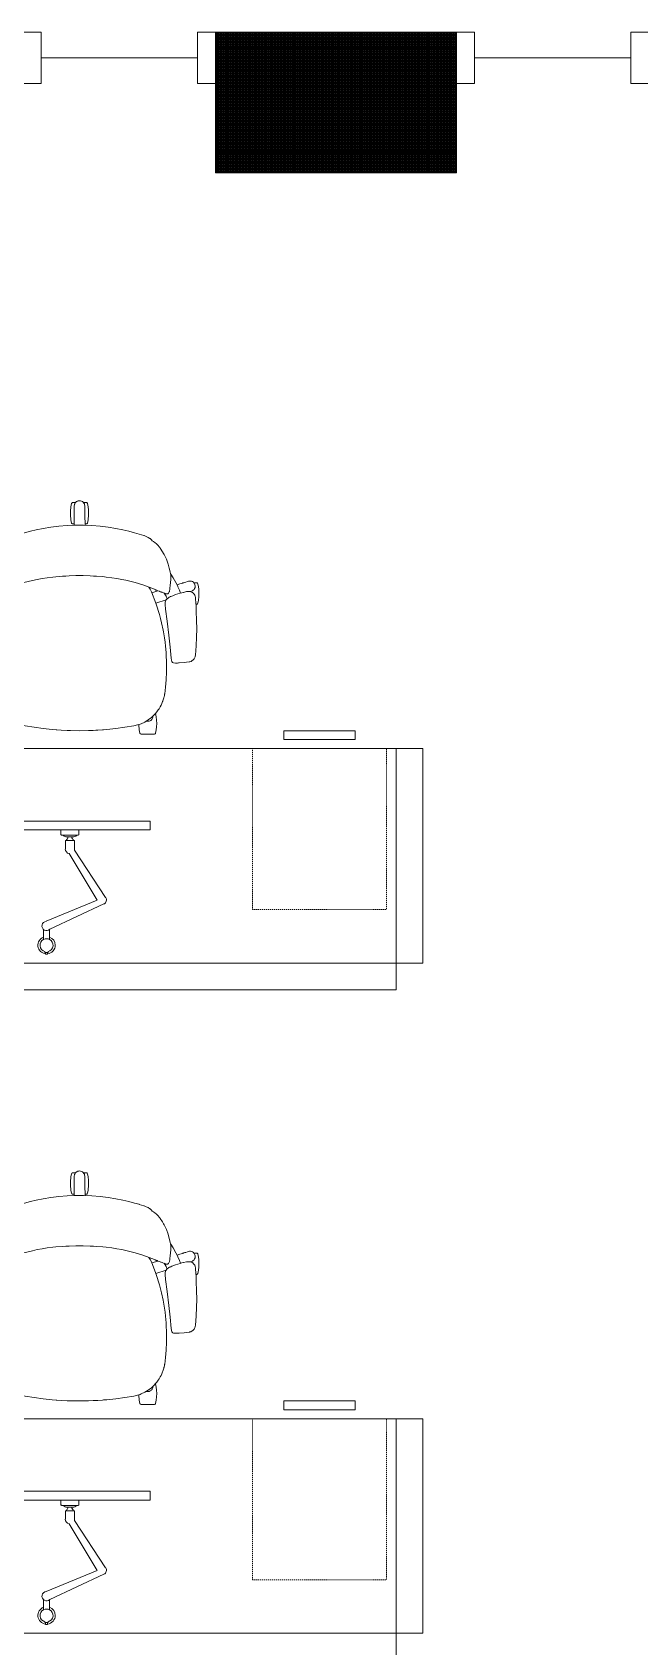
# Model space of a CAD drawing. Header units: inches. Extents: x -675 to 1187, y -924 to 1124.
# Drawn here: x 555.5 to 623.5, y 943.5 to 1124.2 of the extents above; entities that cross this region are included whole.
import ezdxf

# ---------------------------------------------------------------- set-up
doc = ezdxf.new("R2010")
doc.units = ezdxf.units.IN
doc.header["$MEASUREMENT"] = 0
doc.linetypes.add('IMPORT-HIDDEN2', pattern=[0.1875, 0.125, -0.0625])
for name, color, linetype, lineweight in [('A-Furn', 250, 'Continuous', 13), ('A-Furn-Chair', 250, 'Continuous', 13), ('A-Furn-File', 250, 'Continuous', 13), ('A-Furn-Monitor Arm', 7, 'Continuous', 20), ('A-Furn-Panel', 250, 'Continuous', 13), ('Base_dwg', 8, 'Continuous', 9), ('core and shell', 50, 'Continuous', 9)]:
    doc.layers.add(name, color=color, linetype=linetype, lineweight=lineweight)

# ---------------------------------------------------------------- blocks, each defined once
blk = doc.blocks.new('Base_dwg_chair 1-728061-Level 1 Copy 1')
at = {"layer": 'A-Furn-Chair'}
for p, q in [((-9.47, 15.4), (-9.83, 14.75)), ((-8.09, 15.45), (-8.78, 15.66)), ((-8.55, 15.74), (-8.56, 15.74))]:
    blk.add_line(p, q, dxfattribs=at)
at = {"layer": 'A-Furn-Chair', "flags": 128}
for points in [[(0.61, 22.99), (0.59, 24.15), (0.59, 24.46), (0.59, 24.6), (0.58, 24.83), (0.58, 24.92), (0.58, 25.05), (0.58, 25.15), (0.57, 25.26), (0.54, 25.37), (0.49, 25.47), (0.42, 25.56), (0.32, 25.64), (0.3, 25.65), (0.22, 25.69), (0.11, 25.72), (0, 25.74), (-0.09, 25.73), (-0.18, 25.71), (-0.2, 25.7), (-0.3, 25.65), (-0.33, 25.63), (-0.4, 25.58), (-0.46, 25.51), (-0.48, 25.49), (-0.54, 25.39), (-0.56, 25.34), (-0.57, 25.28), (-0.59, 25.18), (-0.59, 25.15), (-0.59, 24.99), (-0.59, 24.74), (-0.59, 24.6), (-0.59, 24.46), (-0.6, 24.15), (-0.61, 23.08), (-0.61, 22.99), (-1.4, 22.96), (-2.32, 22.88), (-3.22, 22.77), (-4.07, 22.63), (-4.85, 22.47), (-5.5, 22.32), (-6.17, 22.15), (-6.68, 22.01), (-7.2, 21.84), (-7.22, 21.83), (-7.48, 21.73), (-7.67, 21.63), (-7.87, 21.51), (-7.89, 21.49), (-8.01, 21.38), (-8.04, 21.35), (-8.15, 21.23), (-8.27, 21.17), (-8.57, 20.95), (-8.79, 20.73), (-9.05, 20.41), (-9.29, 20.04), (-9.41, 19.82), (-9.72, 19.18), (-9.92, 18.65), (-10.05, 18.18), (-10.14, 17.79), (-10.18, 17.55), (-10.2, 17.54), (-10.21, 17.52), (-10.48, 17.11), (-10.74, 16.67), (-10.91, 16.32), (-11, 16.15), (-11.01, 16.12), (-11.03, 16.09), (-11.19, 15.7), (-11.21, 15.66), (-11.22, 15.62), (-11.3, 15.39)], [(-0.61, 23.14), (-0.76, 23.14), (-0.82, 23.15), (-0.84, 23.17), (-0.86, 23.19), (-0.89, 23.24), (-0.96, 23.6), (-0.98, 23.78), (-1, 23.97), (-1.01, 24.34), (-1, 24.71), (-0.98, 24.89), (-0.96, 25.07), (-0.89, 25.43), (-0.86, 25.48), (-0.84, 25.5), (-0.82, 25.52), (-0.76, 25.53), (-0.44, 25.53)], [(0.44, 25.53), (0.76, 25.53), (0.81, 25.52), (0.84, 25.5), (0.86, 25.48), (0.88, 25.43), (0.95, 25.07), (0.99, 24.7), (1.01, 24.34), (0.99, 23.97), (0.98, 23.78), (0.95, 23.6), (0.88, 23.24), (0.86, 23.19), (0.84, 23.17), (0.81, 23.15), (0.76, 23.14), (0.61, 23.14)], [(-0.61, 22.99), (-0.46, 22.99), (0, 23), (0.45, 22.99), (1.39, 22.96), (2.32, 22.88), (3.21, 22.77), (4.07, 22.63), (4.84, 22.47), (5.5, 22.32), (6.16, 22.15), (6.68, 22.01), (6.68, 22), (7.2, 21.84), (7.22, 21.83), (7.47, 21.73), (7.67, 21.63), (7.86, 21.51), (7.89, 21.49), (8.01, 21.38), (8.04, 21.35), (8.14, 21.23), (8.27, 21.17), (8.47, 21.01), (8.57, 20.94), (8.69, 20.83), (8.75, 20.77), (8.8, 20.71), (8.92, 20.57), (8.98, 20.49), (9.04, 20.42), (9.04, 20.41), (9.29, 20.03), (9.41, 19.83), (9.47, 19.71), (9.72, 19.18), (9.91, 18.65), (10.05, 18.18), (10.14, 17.77), (10.18, 17.55), (10.19, 17.55), (10.2, 17.53), (10.47, 17.12), (10.78, 16.57), (10.91, 16.32), (11.23, 16.42), (11.51, 16.51), (11.52, 16.52), (11.55, 16.54), (11.6, 16.55), (11.63, 16.55), (11.66, 16.56), (11.79, 16.6), (11.88, 16.62), (12.09, 16.69), (12.21, 16.73), (12.31, 16.75), (12.43, 16.75), (12.54, 16.72), (12.65, 16.68), (12.75, 16.61), (12.8, 16.55), (13.12, 16.55), (13.18, 16.54), (13.2, 16.52), (13.22, 16.5), (13.24, 16.45), (13.32, 16.09), (13.34, 15.84), (13.36, 15.72), (13.37, 15.35), (13.36, 14.98), (13.32, 14.62), (13.24, 14.26), (13.22, 14.21), (13.2, 14.19), (13.18, 14.17), (13.12, 14.16), (13.03, 14.16)], [(-10.91, 16.32), (-11.23, 16.42), (-11.52, 16.51), (-11.53, 16.52), (-11.55, 16.54), (-11.6, 16.55), (-11.64, 16.55), (-11.67, 16.56), (-11.79, 16.6), (-11.88, 16.62), (-11.97, 16.65), (-12.09, 16.69), (-12.18, 16.72), (-12.29, 16.75), (-12.4, 16.75), (-12.52, 16.73), (-12.59, 16.71), (-12.63, 16.69), (-12.73, 16.63), (-12.75, 16.61), (-12.81, 16.55), (-13.13, 16.55), (-13.18, 16.54), (-13.21, 16.52), (-13.23, 16.5), (-13.25, 16.45), (-13.32, 16.09), (-13.36, 15.7), (-13.38, 15.35), (-13.36, 14.96), (-13.32, 14.62), (-13.25, 14.26), (-13.23, 14.21), (-13.21, 14.19), (-13.18, 14.17), (-13.13, 14.16), (-13.04, 14.16)], [(-12.81, 16.55), (-12.86, 16.49), (-12.88, 16.46), (-12.92, 16.36), (-12.92, 16.35), (-12.95, 16.26), (-12.95, 16.15), (-12.94, 16.04), (-12.93, 16), (-12.9, 15.92), (-12.84, 15.82), (-12.76, 15.73), (-12.72, 15.7), (-12.67, 15.66), (-12.57, 15.62), (-12.55, 15.61), (-12.45, 15.58), (-12.4, 15.56), (-12.37, 15.55)], [(-8.97, 15.59), (-9.1, 15.54), (-9.25, 15.49), (-9.34, 15.45), (-9.41, 15.42), (-9.47, 15.4), (-9.52, 15.38), (-9.56, 15.36), (-9.57, 15.36), (-9.59, 15.35), (-9.61, 15.34), (-9.63, 15.33), (-9.63, 15.33), (-9.66, 15.32), (-9.67, 15.32), (-9.69, 15.32), (-9.7, 15.31), (-9.72, 15.31), (-9.73, 15.31), (-9.73, 15.31), (-9.74, 15.31), (-9.74, 15.31), (-9.75, 15.31), (-9.75, 15.31), (-9.76, 15.31), (-9.76, 15.31), (-9.82, 15.32), (-9.85, 15.32), (-9.88, 15.33), (-9.93, 15.35), (-9.94, 15.37), (-9.98, 15.4), (-10.02, 15.45), (-10.02, 15.45), (-10.05, 15.54), (-10.06, 15.59), (-10.07, 15.6), (-10.08, 15.67), (-10.09, 15.75), (-10.09, 15.79), (-10.12, 15.97), (-10.15, 16.22), (-10.2, 16.77), (-10.22, 16.99), (-10.22, 17.07), (-10.22, 17.15), (-10.22, 17.17), (-10.22, 17.2), (-10.2, 17.42), (-10.19, 17.47), (-10.18, 17.55)], [(8.08, 15.44), (8.78, 15.66), (8.68, 15.7), (8.68, 15.7), (8.67, 15.7), (8.66, 15.7), (8.64, 15.71), (8.63, 15.72), (8.59, 15.73), (8.58, 15.73), (8.57, 15.74), (8.55, 15.74), (8.51, 15.76), (8.48, 15.78), (8.46, 15.79), (8.4, 15.83), (8.4, 15.83), (8.39, 15.84), (7.79, 16.06), (7.07, 16.31), (6.22, 16.57), (5.76, 16.69), (5.18, 16.83), (4.74, 16.93), (4.19, 17.03), (3.61, 17.12), (2.97, 17.2), (2.59, 17.24), (1.91, 17.29), (1.57, 17.31), (1.18, 17.33), (0.4, 17.35), (-0.41, 17.35), (-1.18, 17.33), (-1.55, 17.31), (-1.91, 17.29), (-2.65, 17.23), (-2.98, 17.2), (-3.61, 17.12), (-4.19, 17.03), (-4.74, 16.93), (-5.27, 16.81), (-5.76, 16.69), (-6.23, 16.57), (-7.07, 16.31), (-7.79, 16.06), (-8.4, 15.83), (-8.46, 15.79), (-8.49, 15.78), (-8.52, 15.76), (-8.55, 15.74), (-8.6, 15.73)], [(10.18, 17.55), (10.2, 17.45), (10.22, 17.17), (10.22, 17.14), (10.22, 17.11), (10.22, 17.06), (10.22, 17.03), (10.21, 16.98), (10.21, 16.88), (10.19, 16.62), (10.14, 16.22), (10.11, 15.97), (10.09, 15.79), (10.07, 15.65), (10.06, 15.59), (10.05, 15.54), (10.01, 15.45), (9.96, 15.38), (9.92, 15.35), (9.88, 15.33), (9.85, 15.32), (9.76, 15.31), (9.75, 15.31), (9.75, 15.31), (9.74, 15.31), (9.74, 15.31), (9.74, 15.31), (9.73, 15.31), (9.73, 15.31), (9.72, 15.31), (9.72, 15.31), (9.72, 15.31), (9.72, 15.31), (9.72, 15.31), (9.72, 15.31), (9.72, 15.31), (9.7, 15.31), (9.69, 15.31), (9.66, 15.32), (9.65, 15.32), (9.63, 15.33), (9.61, 15.34), (9.59, 15.34), (9.58, 15.35), (9.57, 15.36), (9.56, 15.36), (9.55, 15.36), (9.51, 15.38), (9.4, 15.42), (9.33, 15.45), (9.24, 15.49), (9.15, 15.52), (9.1, 15.54), (8.96, 15.59), (8.94, 15.6), (8.78, 15.66)], [(10.91, 16.32), (11, 16.14), (11.01, 16.11), (11.18, 15.72), (11.29, 15.4)], [(12.8, 16.55), (12.84, 16.51), (12.88, 16.43), (12.92, 16.34), (12.94, 16.23), (12.95, 16.19), (12.95, 16.12), (12.93, 16.01), (12.88, 15.9), (12.86, 15.86), (12.82, 15.8), (12.73, 15.71), (12.64, 15.65), (12.54, 15.61), (12.39, 15.56)], [(-7.77, 16.06), (-7.78, 16.06), (-7.78, 16.05), (-7.91, 15.83), (-7.92, 15.8), (-8.04, 15.55), (-8.11, 15.4), (-8.2, 15.17), (-8.41, 14.62), (-8.51, 14.35), (-8.6, 14.11), (-8.62, 14.03), (-8.69, 13.82), (-8.74, 13.67), (-8.94, 12.99), (-9.18, 12.09), (-9.49, 10.54), (-9.59, 9.8), (-9.68, 9.02), (-9.76, 7.55), (-9.75, 6.61), (-9.71, 5.67), (-9.63, 4.84), (-9.54, 4.11), (-9.46, 3.73), (-9.34, 3.35), (-9.18, 2.94), (-8.97, 2.57), (-8.91, 2.46), (-8.84, 2.35), (-8.75, 2.23), (-8.64, 2.08), (-8.59, 2.02), (-8.41, 1.82), (-8.29, 1.7), (-8.22, 1.63), (-8.15, 1.57), (-8.12, 1.54), (-8.04, 1.46), (-7.69, 1.2), (-7.31, 0.97), (-6.91, 0.78), (-6.5, 0.64), (-6.07, 0.54), (-5.07, 0.38), (-4.06, 0.24), (-3.05, 0.14), (-2.61, 0.1), (-2.61, 0.1), (-2.54, 0.1), (-2.04, 0.06), (-1.38, 0.03), (-1.33, 0.03), (-1.02, 0.02), (0, 0), (1.01, 0.02), (1.53, 0.04), (1.82, 0.05), (2.03, 0.06), (2.57, 0.1), (2.68, 0.11), (3.05, 0.14), (4.06, 0.24), (5.07, 0.38), (6.07, 0.54), (6.5, 0.64), (6.77, 0.74), (6.91, 0.78), (7.31, 0.97), (7.68, 1.2), (8.04, 1.46), (8.36, 1.77)], [(-9.73, 14.66), (-9.52, 14.59), (-8.54, 14.26)], [(-8.6, 15.73), (-8.69, 15.7), (-8.79, 15.66), (-8.97, 15.59), (-8.94, 15.6)], [(8.51, 1.94), (8.65, 2.1), (8.74, 2.22), (8.81, 2.32), (8.91, 2.46), (8.95, 2.54), (9.04, 2.69), (9.13, 2.84), (9.17, 2.94), (9.3, 3.25), (9.33, 3.32), (9.34, 3.35), (9.4, 3.55), (9.44, 3.67), (9.44, 3.68), (9.45, 3.7), (9.45, 3.73), (9.47, 3.78), (9.5, 3.95), (9.52, 4.08), (9.52, 4.09), (9.53, 4.11), (9.63, 4.88), (9.7, 5.68), (9.75, 6.59), (9.75, 7.61), (9.71, 8.52), (9.7, 8.76), (9.63, 9.47), (9.58, 9.92), (9.51, 10.4), (9.39, 11.07), (9.36, 11.26), (9.18, 12.08), (9.06, 12.54), (8.94, 12.99), (8.84, 13.34), (8.69, 13.82), (8.54, 14.26), (8.04, 15.55), (7.9, 15.83), (7.77, 16.06)], [(9.71, 14.65), (9.74, 14.69), (9.75, 14.7), (10, 14.92), (10.03, 14.94), (10.05, 14.95), (10.1, 14.98), (10.13, 14.99), (10.15, 15), (10.21, 15.02), (10.33, 15.07), (10.43, 15.11), (10.74, 15.23), (10.75, 15.23), (11.25, 15.39), (11.45, 15.44), (11.59, 15.48), (11.62, 15.48), (11.98, 15.56), (12.06, 15.57), (12.16, 15.58), (12.22, 15.58), (12.22, 15.58), (12.26, 15.58), (12.35, 15.57), (12.39, 15.56), (12.52, 15.52), (12.54, 15.52), (12.61, 15.48), (12.64, 15.47), (12.67, 15.45), (12.73, 15.4), (12.77, 15.36), (12.84, 15.27), (12.9, 15.18), (12.93, 15.1), (12.96, 15.02), (12.97, 14.95), (12.99, 14.87), (13.03, 14.21), (13.04, 14.05), (13.07, 13.38), (13.1, 12.34), (13.11, 11.39), (13.09, 10.45), (13.05, 9.51), (12.98, 8.46), (12.96, 8.36), (12.94, 8.28), (12.92, 8.21), (12.87, 8.11), (12.82, 8.03), (12.75, 7.96), (12.69, 7.89), (12.62, 7.84), (12.57, 7.81), (12.48, 7.76), (12.44, 7.74), (12.36, 7.72), (12.32, 7.71), (12.26, 7.7), (11.98, 7.67), (11.7, 7.64), (11.14, 7.59), (11.08, 7.58), (10.95, 7.57), (10.83, 7.57), (10.74, 7.57), (10.53, 7.58), (10.41, 7.64), (10.4, 7.65), (10.32, 7.74), (10.32, 7.76), (10.28, 7.88), (10.28, 7.91), (10.25, 8.12), (10.14, 9.36), (10, 10.68), (9.82, 12.25), (9.63, 13.59), (9.61, 13.75), (9.58, 13.99), (9.57, 14.17), (9.57, 14.31), (9.58, 14.38), (9.62, 14.5), (9.66, 14.58), (9.7, 14.64), (9.71, 14.65), (8.54, 14.26)], [(9.46, 15.4), (9.68, 15.04), (9.82, 14.76)], [(-8.52, 1.94), (-8.53, 1.92), (-8.6, 1.51), (-8.64, 1.16), (-8.65, 1.04), (-8.65, 0.82), (-8.65, 0.64), (-8.63, 0.33), (-8.6, 0.08), (-8.53, -0.28), (-8.5, -0.33), (-8.48, -0.35), (-8.46, -0.36), (-8.41, -0.38), (-6.88, -0.38), (-6.83, -0.36), (-6.8, -0.35), (-6.78, -0.33), (-6.76, -0.28), (-6.69, 0.1), (-6.65, 0.45), (-6.64, 0.69)], [(8.36, 1.77), (8.51, 1.94), (8.52, 1.92), (8.59, 1.56), (8.63, 1.19), (8.65, 0.82), (8.65, 0.82), (8.63, 0.45), (8.59, 0.08), (8.52, -0.28), (8.5, -0.33), (8.48, -0.35), (8.45, -0.36), (8.4, -0.38), (6.88, -0.38), (6.82, -0.36), (6.8, -0.35), (6.78, -0.33), (6.76, -0.28), (6.69, 0.08), (6.66, 0.28), (6.64, 0.46), (6.64, 0.6), (6.63, 0.69)], [(-8.23, 1.64), (-8.23, 1.58), (-8.22, 1.53), (-8.19, 1.43), (-8.18, 1.4), (-8.14, 1.32), (-8.1, 1.26), (-8.08, 1.24), (-8, 1.16), (-7.99, 1.16), (-7.91, 1.11), (-7.83, 1.07), (-7.81, 1.07), (-7.7, 1.05), (-7.66, 1.05), (-7.58, 1.05), (-7.49, 1.06), (-7.48, 1.07)], [(7.47, 1.07), (7.54, 1.05), (7.62, 1.05), (7.71, 1.05), (7.79, 1.07), (7.92, 1.12), (7.98, 1.16), (8.05, 1.22), (8.1, 1.27), (8.14, 1.32), (8.18, 1.4), (8.2, 1.47), (8.22, 1.53), (8.22, 1.58), (8.22, 1.64)]]:
    blk.add_lwpolyline(points, dxfattribs=at)
blk.add_lwpolyline([(-9.82, 14.74), (-9.78, 14.71), (-9.75, 14.68), (-9.71, 14.63), (-9.67, 14.57), (-9.62, 14.48), (-9.59, 14.39), (-9.58, 14.33), (-9.57, 14.3), (-9.57, 14.23), (-9.58, 14.15), (-9.59, 14.01), (-9.59, 13.98), (-9.59, 13.95), (-9.59, 13.94), (-9.59, 13.91), (-9.6, 13.89), (-9.6, 13.86), (-9.6, 13.83), (-9.6, 13.82), (-9.61, 13.79), (-9.62, 13.74), (-9.63, 13.65), (-9.74, 12.9), (-9.81, 12.34), (-9.82, 12.26), (-9.84, 12.13), (-9.85, 12.02), (-9.91, 11.55), (-10.06, 10.21), (-10.12, 9.64), (-10.13, 9.53), (-10.15, 9.27), (-10.24, 8.35), (-10.26, 8.11), (-10.28, 7.89), (-10.33, 7.72), (-10.41, 7.63), (-10.53, 7.57), (-10.74, 7.55), (-10.84, 7.55), (-10.95, 7.56), (-11.08, 7.57), (-11.14, 7.57), (-11.57, 7.61), (-11.72, 7.62), (-11.85, 7.64), (-12.07, 7.66), (-12.27, 7.68), (-12.32, 7.69), (-12.36, 7.7), (-12.42, 7.72), (-12.48, 7.74), (-12.52, 7.76), (-12.57, 7.79), (-12.59, 7.8), (-12.63, 7.83), (-12.66, 7.85), (-12.69, 7.88), (-12.71, 7.9), (-12.72, 7.91), (-12.76, 7.95), (-12.8, 8), (-12.85, 8.06), (-12.91, 8.16), (-12.95, 8.26), (-12.97, 8.36), (-12.98, 8.45), (-13.01, 8.86), (-13.05, 9.4), (-13.08, 10.13), (-13.1, 11), (-13.11, 11.7), (-13.1, 12.56), (-13.09, 13.18), (-13.06, 13.86), (-13.02, 14.4), (-13.01, 14.66), (-12.99, 14.85), (-12.96, 15.01), (-12.94, 15.08), (-12.9, 15.16), (-12.82, 15.3), (-12.78, 15.34), (-12.74, 15.38), (-12.68, 15.43), (-12.62, 15.47), (-12.55, 15.5), (-12.47, 15.52), (-12.39, 15.55), (-12.38, 15.55), (-12.32, 15.56), (-12.26, 15.57), (-12.22, 15.57), (-12.17, 15.57), (-12.08, 15.56), (-11.99, 15.54), (-11.78, 15.5), (-11.65, 15.47), (-11.49, 15.44), (-11.33, 15.39), (-11.28, 15.38), (-11.17, 15.35), (-11.17, 15.35), (-11.07, 15.32), (-10.76, 15.22), (-10.75, 15.21), (-10.58, 15.15), (-10.44, 15.1), (-10.34, 15.06), (-10.24, 15.02), (-10.16, 14.98), (-10.1, 14.96), (-10.08, 14.95), (-10.05, 14.94), (-10.03, 14.92), (-10.01, 14.9)], close=True, dxfattribs=at)
blk = doc.blocks.new('Base_dwg_Ped file-728062-Level 1 Copy 1')
at = {"layer": 'A-Furn-File', "linetype": 'IMPORT-HIDDEN2', "flags": 128}
blk.add_lwpolyline([(-7.5, 0), (7.5, 0), (7.5, 18), (-7.5, 18)], close=True, dxfattribs=at)
at = {"layer": 'A-Furn-File', "flags": 128}
blk.add_lwpolyline([(-4, -2), (4, -2), (4, -1), (-4, -1)], close=True, dxfattribs=at)
blk = doc.blocks.new('Base_dwg_Monitor Arm-728064-Level 1 Copy 1')
at = {"layer": 'A-Furn-Monitor Arm'}
for p, q in [((2.23, 11.81), (2.23, 11.71)), ((2.99, 11.71), (2.99, 11.81)), ((6.61, 5.34), (3.11, 10.63)), ((0.36, 1.78), (6.41, 4.61)), ((-0.34, 0.63), (-0.34, 1.76)), ((0.01, 1.64), (0, 1.63)), ((0.33, 0.63), (0.33, 1.76))]:
    blk.add_line(p, q, dxfattribs=at)
at = {"layer": 'A-Furn-Monitor Arm', "flags": 128}
blk.add_lwpolyline([(11.61, 12.89), (11.61, 13.89), (-6.39, 13.89), (-6.39, 12.89)], close=True, dxfattribs=at)
for points in [[(1.6, 12.4), (1.6, 12.8), (1.6, 12.89), (3.62, 12.89), (3.62, 12.8), (3.62, 12.4)], [(1.69, 12.31), (1.72, 12.31), (3.51, 12.31), (3.54, 12.31)], [(2.1, 10.76), (2.1, 11.59), (2.1, 11.71), (3.13, 11.71), (3.13, 11.59), (3.13, 10.76)], [(2.17, 12.12), (2.61, 12.12), (3.06, 12.12)], [(-0.04, 2.67), (5.66, 5.04), (2.52, 10.25)], [(-0.19, -0.7), (-0.19, -0.8), (0, -0.8), (0.18, -0.8), (0.18, -0.7)], [(-0.12, -0.8), (-0.12, -1.02), (0.11, -1.02), (0.11, -0.8)]]:
    blk.add_lwpolyline(points, dxfattribs=at)
at = {"layer": 'A-Furn-Monitor Arm'}
for centre, radius, start, end in [((1.69, 12.4), 0.0847, 179.9988, 269.9988), ((1.76, 12.05), 0.265, 38.9002, 87.4088), ((2.18, 12.41), 0.289, 223.7616, 269.9988), ((2.16, 12.02), 0.221, 290.0316, 330.0166), ((2.01, 12.13), 0.402, 326.8813, 359.5567), ((3.22, 12.13), 0.402, 180.441, 213.1164), ((3.07, 12.02), 0.221, 209.9811, 249.9661), ((3.05, 12.41), 0.289, 269.9988, 316.236), ((3.47, 12.05), 0.265, 92.5889, 141.0975), ((3.54, 12.4), 0.0847, 269.9988, 359.9988), ((2.61, 10.76), 0.517, 179.9988, 259.4033), ((2.61, 10.76), 0.517, 345.2144, 359.9988), ((6.2, 5.06), 0.5, 295.0588, 33.5081), ((0, 2.15), 0.517, 93.4282, 314.2909), ((0, 0), 0.971, 110.507, 263.416), ((-0.01, 0), 0.725, 117.4067, 255.7969), ((0, 0), 0.715, 61.7101, 118.2899), ((0, 0), 0.971, 276.584, 0), ((0, 0), 0.725, 284.2121, 62.5843), ((0, 0), 0.971, 360, 69.5355)]:
    blk.add_arc(centre, radius, start, end, dxfattribs=at)
blk = doc.blocks.new('Base_dwg-531197-Level 1 Copy 1')
at = {"layer": 'A-Furn', "flags": 128}
for points in [[(1501.02, 1944), (1501.02, 2016), (1526.15, 2016), (1526.15, 1992), (1526.15, 1968), (1597.02, 1968), (1597.02, 1944)], [(1501.02, 1869), (1501.02, 1941), (1526.15, 1941), (1526.15, 1917), (1526.15, 1893), (1597.02, 1893), (1597.02, 1869)]]:
    blk.add_lwpolyline(points, close=True, dxfattribs=at)
at = {"layer": 'A-Furn-Panel', "flags": 128}
for points in [[(1600.02, 1944), (1597.02, 1944), (1597.02, 1968), (1600.02, 1968)], [(1501.02, 1941), (1597.02, 1941), (1597.02, 1944), (1501.02, 1944), (1501.02, 1941), (1526.15, 1941), (1526.15, 1944), (1501.02, 1944)], [(1600.02, 1869), (1597.02, 1869), (1597.02, 1893), (1600.02, 1893)], [(1501.02, 1866), (1597.02, 1866), (1597.02, 1869), (1501.02, 1869), (1501.02, 1866), (1526.15, 1866), (1526.15, 1869), (1501.02, 1869)]]:
    blk.add_lwpolyline(points, close=True, dxfattribs=at)
at = {"layer": 'core and shell'}
for p, q in [((1603.79, 2048.08), (1576.79, 2048.08)), ((1603.79, 2047.96), (1576.79, 2047.96)), ((1603.79, 2047.83), (1576.79, 2047.83)), ((1603.79, 2047.71), (1576.79, 2047.71)), ((1603.79, 2047.58), (1576.79, 2047.58)), ((1603.79, 2047.46), (1576.79, 2047.46)), ((1603.79, 2047.33), (1576.79, 2047.33)), ((1603.79, 2047.21), (1576.79, 2047.21)), ((1603.79, 2047.08), (1576.79, 2047.08)), ((1603.79, 2046.96), (1576.79, 2046.96)), ((1603.79, 2046.83), (1576.79, 2046.83)), ((1603.79, 2046.71), (1576.79, 2046.71)), ((1603.79, 2046.58), (1576.79, 2046.58)), ((1603.79, 2046.46), (1576.79, 2046.46)), ((1603.79, 2046.33), (1576.79, 2046.33)), ((1603.79, 2046.21), (1576.79, 2046.21)), ((1603.79, 2046.08), (1576.79, 2046.08)), ((1603.79, 2045.96), (1576.79, 2045.96)), ((1603.79, 2045.83), (1576.79, 2045.83)), ((1603.79, 2045.71), (1576.79, 2045.71)), ((1603.79, 2045.58), (1576.79, 2045.58)), ((1603.79, 2045.46), (1576.79, 2045.46)), ((1603.79, 2045.33), (1576.79, 2045.33)), ((1603.79, 2045.21), (1576.79, 2045.21)), ((1603.79, 2045.08), (1576.79, 2045.08)), ((1603.79, 2044.96), (1576.79, 2044.96)), ((1603.79, 2044.83), (1576.79, 2044.83)), ((1603.79, 2044.71), (1576.79, 2044.71)), ((1603.79, 2044.58), (1576.79, 2044.58)), ((1603.79, 2044.46), (1576.79, 2044.46)), ((1603.79, 2044.33), (1576.79, 2044.33)), ((1603.79, 2044.21), (1576.79, 2044.21)), ((1603.79, 2044.08), (1576.79, 2044.08)), ((1603.79, 2043.96), (1576.79, 2043.96)), ((1603.79, 2043.83), (1576.79, 2043.83)), ((1603.79, 2043.71), (1576.79, 2043.71)), ((1603.79, 2043.58), (1576.79, 2043.58)), ((1603.79, 2043.46), (1576.79, 2043.46)), ((1603.79, 2043.33), (1576.79, 2043.33)), ((1603.79, 2043.21), (1576.79, 2043.21)), ((1603.79, 2043.08), (1576.79, 2043.08)), ((1603.79, 2042.96), (1576.79, 2042.96)), ((1603.79, 2042.83), (1576.79, 2042.83)), ((1603.79, 2042.71), (1576.79, 2042.71)), ((1603.79, 2042.58), (1576.79, 2042.58)), ((1603.79, 2042.46), (1576.79, 2042.46)), ((1603.79, 2042.33), (1576.79, 2042.33)), ((1603.79, 2042.21), (1576.79, 2042.21)), ((1603.79, 2042.08), (1576.79, 2042.08)), ((1603.79, 2041.96), (1576.79, 2041.96)), ((1603.79, 2041.83), (1576.79, 2041.83)), ((1603.79, 2041.71), (1576.79, 2041.71)), ((1603.79, 2041.58), (1576.79, 2041.58)), ((1603.79, 2041.46), (1576.79, 2041.46)), ((1603.79, 2041.33), (1576.79, 2041.33)), ((1603.79, 2041.21), (1576.79, 2041.21)), ((1603.79, 2041.08), (1576.79, 2041.08)), ((1603.79, 2040.96), (1576.79, 2040.96)), ((1603.79, 2040.83), (1576.79, 2040.83)), ((1603.79, 2040.71), (1576.79, 2040.71)), ((1603.79, 2040.58), (1576.79, 2040.58)), ((1603.79, 2040.46), (1576.79, 2040.46)), ((1603.79, 2040.33), (1576.79, 2040.33)), ((1603.79, 2040.21), (1576.79, 2040.21)), ((1603.79, 2040.08), (1576.79, 2040.08)), ((1603.79, 2039.96), (1576.79, 2039.96)), ((1603.79, 2039.83), (1576.79, 2039.83)), ((1603.79, 2039.71), (1576.79, 2039.71)), ((1603.79, 2039.58), (1576.79, 2039.58)), ((1603.79, 2039.46), (1576.79, 2039.46)), ((1603.79, 2039.33), (1576.79, 2039.33)), ((1603.79, 2039.21), (1576.79, 2039.21)), ((1603.79, 2039.08), (1576.79, 2039.08)), ((1603.79, 2038.96), (1576.79, 2038.96)), ((1603.79, 2038.83), (1576.79, 2038.83)), ((1603.79, 2038.71), (1576.79, 2038.71)), ((1603.79, 2038.58), (1576.79, 2038.58)), ((1603.79, 2038.46), (1576.79, 2038.46)), ((1603.79, 2038.33), (1576.79, 2038.33)), ((1603.79, 2038.21), (1576.79, 2038.21)), ((1603.79, 2038.08), (1576.79, 2038.08)), ((1603.79, 2037.96), (1576.79, 2037.96)), ((1603.79, 2037.83), (1576.79, 2037.83)), ((1603.79, 2037.71), (1576.79, 2037.71)), ((1603.79, 2037.58), (1576.79, 2037.58)), ((1603.79, 2037.46), (1576.79, 2037.46)), ((1603.79, 2037.33), (1576.79, 2037.33)), ((1603.79, 2037.21), (1576.79, 2037.21)), ((1603.79, 2037.08), (1576.79, 2037.08)), ((1603.79, 2036.96), (1576.79, 2036.96)), ((1603.79, 2036.83), (1576.79, 2036.83)), ((1603.79, 2036.71), (1576.79, 2036.71)), ((1603.79, 2036.58), (1576.79, 2036.58)), ((1603.79, 2036.46), (1576.79, 2036.46)), ((1603.79, 2036.33), (1576.79, 2036.33)), ((1603.79, 2036.21), (1576.79, 2036.21)), ((1603.79, 2036.08), (1576.79, 2036.08)), ((1603.79, 2035.96), (1576.79, 2035.96)), ((1603.79, 2035.83), (1576.79, 2035.83)), ((1603.79, 2035.71), (1576.79, 2035.71)), ((1603.79, 2035.58), (1576.79, 2035.58)), ((1603.79, 2035.46), (1576.79, 2035.46)), ((1603.79, 2035.33), (1576.79, 2035.33)), ((1603.79, 2035.21), (1576.79, 2035.21)), ((1603.79, 2035.08), (1576.79, 2035.08)), ((1603.79, 2034.96), (1576.79, 2034.96)), ((1603.79, 2034.83), (1576.79, 2034.83)), ((1603.79, 2034.71), (1576.79, 2034.71)), ((1603.79, 2034.58), (1576.79, 2034.58)), ((1603.79, 2034.46), (1576.79, 2034.46)), ((1603.79, 2034.33), (1576.79, 2034.33)), ((1603.79, 2034.21), (1576.79, 2034.21)), ((1603.79, 2034.08), (1576.79, 2034.08)), ((1603.79, 2033.96), (1576.79, 2033.96)), ((1603.79, 2033.83), (1576.79, 2033.83)), ((1603.79, 2033.71), (1576.79, 2033.71)), ((1603.79, 2033.58), (1576.79, 2033.58)), ((1603.79, 2033.46), (1576.79, 2033.46)), ((1603.79, 2033.33), (1576.79, 2033.33)), ((1603.79, 2033.21), (1576.79, 2033.21)), ((1603.79, 2033.08), (1576.79, 2033.08)), ((1603.79, 2032.96), (1576.79, 2032.96)), ((1603.79, 2032.83), (1576.79, 2032.83)), ((1603.79, 2032.71), (1576.79, 2032.71)), ((1603.79, 2032.58), (1576.79, 2032.58)), ((1603.79, 2032.46), (1576.79, 2032.46))]:
    blk.add_line(p, q, dxfattribs=at)
at = {"layer": 'core and shell', "flags": 128}
for points in [[(1557.29, 2042.41), (1555.29, 2042.41), (1555.29, 2048.16), (1557.29, 2048.16), (1557.29, 2042.41)], [(1574.79, 2042.41), (1576.79, 2042.41), (1576.79, 2048.16), (1574.79, 2048.16), (1574.79, 2042.41)], [(1603.79, 2034.91), (1603.79, 2048.16), (1576.79, 2048.16), (1576.79, 2034.91), (1603.79, 2034.91)], [(1576.9, 2032.41), (1576.9, 2034.91), (1576.9, 2048.16)], [(1577.02, 2032.41), (1577.02, 2034.91), (1577.02, 2048.16)], [(1577.15, 2032.41), (1577.15, 2034.91), (1577.15, 2048.16)], [(1577.27, 2032.41), (1577.27, 2034.91), (1577.27, 2048.16)], [(1577.4, 2032.41), (1577.4, 2034.91), (1577.4, 2048.16)], [(1577.52, 2032.41), (1577.52, 2034.91), (1577.52, 2048.16)], [(1577.65, 2032.41), (1577.65, 2034.91), (1577.65, 2048.16)], [(1577.77, 2032.41), (1577.77, 2034.91), (1577.77, 2048.16)], [(1577.9, 2032.41), (1577.9, 2034.91), (1577.9, 2048.16)], [(1578.02, 2032.41), (1578.02, 2034.91), (1578.02, 2048.16)], [(1578.15, 2032.41), (1578.15, 2034.91), (1578.15, 2048.16)], [(1578.27, 2032.41), (1578.27, 2034.91), (1578.27, 2048.16)], [(1578.4, 2032.41), (1578.4, 2034.91), (1578.4, 2048.16)], [(1578.52, 2032.41), (1578.52, 2034.91), (1578.52, 2048.16)], [(1578.65, 2032.41), (1578.65, 2034.91), (1578.65, 2048.16)], [(1578.77, 2032.41), (1578.77, 2034.91), (1578.77, 2048.16)], [(1578.9, 2032.41), (1578.9, 2034.91), (1578.9, 2048.16)], [(1579.02, 2032.41), (1579.02, 2034.91), (1579.02, 2048.16)], [(1579.15, 2032.41), (1579.15, 2034.91), (1579.15, 2048.16)], [(1579.27, 2032.41), (1579.27, 2034.91), (1579.27, 2048.16)], [(1579.4, 2032.41), (1579.4, 2034.91), (1579.4, 2048.16)], [(1579.52, 2032.41), (1579.52, 2034.91), (1579.52, 2048.16)], [(1579.65, 2032.41), (1579.65, 2034.91), (1579.65, 2048.16)], [(1579.77, 2032.41), (1579.77, 2034.91), (1579.77, 2048.16)], [(1579.9, 2032.41), (1579.9, 2034.91), (1579.9, 2048.16)], [(1580.02, 2032.41), (1580.02, 2034.91), (1580.02, 2048.16)], [(1580.15, 2032.41), (1580.15, 2034.91), (1580.15, 2048.16)], [(1580.27, 2032.41), (1580.27, 2034.91), (1580.27, 2048.16)], [(1580.4, 2032.41), (1580.4, 2034.91), (1580.4, 2048.16)], [(1580.52, 2032.41), (1580.52, 2034.91), (1580.52, 2048.16)], [(1580.65, 2032.41), (1580.65, 2034.91), (1580.65, 2048.16)], [(1580.77, 2032.41), (1580.77, 2034.91), (1580.77, 2048.16)], [(1580.9, 2032.41), (1580.9, 2034.91), (1580.9, 2048.16)], [(1581.02, 2032.41), (1581.02, 2034.91), (1581.02, 2048.16)], [(1581.15, 2032.41), (1581.15, 2034.91), (1581.15, 2048.16)], [(1581.27, 2032.41), (1581.27, 2034.91), (1581.27, 2048.16)], [(1581.4, 2032.41), (1581.4, 2034.91), (1581.4, 2048.16)], [(1581.52, 2032.41), (1581.52, 2034.91), (1581.52, 2048.16)], [(1581.65, 2032.41), (1581.65, 2034.91), (1581.65, 2048.16)], [(1581.77, 2032.41), (1581.77, 2034.91), (1581.77, 2048.16)], [(1581.9, 2032.41), (1581.9, 2034.91), (1581.9, 2048.16)], [(1582.02, 2032.41), (1582.02, 2034.91), (1582.02, 2048.16)], [(1582.15, 2032.41), (1582.15, 2034.91), (1582.15, 2048.16)], [(1582.27, 2032.41), (1582.27, 2034.91), (1582.27, 2048.16)], [(1582.4, 2032.41), (1582.4, 2034.91), (1582.4, 2048.16)], [(1582.52, 2032.41), (1582.52, 2034.91), (1582.52, 2048.16)], [(1582.65, 2032.41), (1582.65, 2034.91), (1582.65, 2048.16)], [(1582.77, 2032.41), (1582.77, 2034.91), (1582.77, 2048.16)], [(1582.9, 2032.41), (1582.9, 2034.91), (1582.9, 2048.16)], [(1583.02, 2032.41), (1583.02, 2034.91), (1583.02, 2048.16)], [(1583.15, 2032.41), (1583.15, 2034.91), (1583.15, 2048.16)], [(1583.27, 2032.41), (1583.27, 2034.91), (1583.27, 2048.16)], [(1583.4, 2032.41), (1583.4, 2034.91), (1583.4, 2048.16)], [(1583.52, 2032.41), (1583.52, 2034.91), (1583.52, 2048.16)], [(1583.65, 2032.41), (1583.65, 2034.91), (1583.65, 2048.16)], [(1583.77, 2032.41), (1583.77, 2034.91), (1583.77, 2048.16)], [(1583.9, 2032.41), (1583.9, 2034.91), (1583.9, 2048.16)], [(1584.02, 2032.41), (1584.02, 2034.91), (1584.02, 2048.16)], [(1584.15, 2032.41), (1584.15, 2034.91), (1584.15, 2048.16)], [(1584.27, 2032.41), (1584.27, 2034.91), (1584.27, 2048.16)], [(1584.4, 2032.41), (1584.4, 2034.91), (1584.4, 2048.16)], [(1584.52, 2032.41), (1584.52, 2034.91), (1584.52, 2048.16)], [(1584.65, 2032.41), (1584.65, 2034.91), (1584.65, 2048.16)], [(1584.77, 2032.41), (1584.77, 2034.91), (1584.77, 2048.16)], [(1584.9, 2032.41), (1584.9, 2034.91), (1584.9, 2048.16)], [(1585.02, 2032.41), (1585.02, 2034.91), (1585.02, 2048.16)], [(1585.15, 2032.41), (1585.15, 2034.91), (1585.15, 2048.16)], [(1585.27, 2032.41), (1585.27, 2034.91), (1585.27, 2048.16)], [(1585.4, 2032.41), (1585.4, 2034.91), (1585.4, 2048.16)], [(1585.52, 2032.41), (1585.52, 2034.91), (1585.52, 2048.16)], [(1585.65, 2032.41), (1585.65, 2034.91), (1585.65, 2048.16)], [(1585.77, 2032.41), (1585.77, 2034.91), (1585.77, 2048.16)], [(1585.9, 2032.41), (1585.9, 2034.91), (1585.9, 2048.16)], [(1586.02, 2032.41), (1586.02, 2034.91), (1586.02, 2048.16)], [(1586.15, 2032.41), (1586.15, 2034.91), (1586.15, 2048.16)], [(1586.27, 2032.41), (1586.27, 2034.91), (1586.27, 2048.16)], [(1586.4, 2032.41), (1586.4, 2034.91), (1586.4, 2048.16)], [(1586.52, 2032.41), (1586.52, 2034.91), (1586.52, 2048.16)], [(1586.65, 2032.41), (1586.65, 2034.91), (1586.65, 2048.16)], [(1586.77, 2032.41), (1586.77, 2034.91), (1586.77, 2048.16)], [(1586.9, 2032.41), (1586.9, 2034.91), (1586.9, 2048.16)], [(1587.02, 2032.41), (1587.02, 2034.91), (1587.02, 2048.16)], [(1587.15, 2032.41), (1587.15, 2034.91), (1587.15, 2048.16)], [(1587.27, 2032.41), (1587.27, 2034.91), (1587.27, 2048.16)], [(1587.4, 2032.41), (1587.4, 2034.91), (1587.4, 2048.16)], [(1587.52, 2032.41), (1587.52, 2034.91), (1587.52, 2048.16)], [(1587.65, 2032.41), (1587.65, 2034.91), (1587.65, 2048.16)], [(1587.77, 2032.41), (1587.77, 2034.91), (1587.77, 2048.16)], [(1587.9, 2032.41), (1587.9, 2034.91), (1587.9, 2048.16)], [(1588.02, 2032.41), (1588.02, 2034.91), (1588.02, 2048.16)], [(1588.15, 2032.41), (1588.15, 2034.91), (1588.15, 2048.16)], [(1588.27, 2032.41), (1588.27, 2034.91), (1588.27, 2048.16)], [(1588.4, 2032.41), (1588.4, 2034.91), (1588.4, 2048.16)], [(1588.52, 2032.41), (1588.52, 2034.91), (1588.52, 2048.16)], [(1588.65, 2032.41), (1588.65, 2034.91), (1588.65, 2048.16)], [(1588.77, 2032.41), (1588.77, 2034.91), (1588.77, 2048.16)], [(1588.9, 2032.41), (1588.9, 2034.91), (1588.9, 2048.16)], [(1589.02, 2032.41), (1589.02, 2034.91), (1589.02, 2048.16)], [(1589.15, 2032.41), (1589.15, 2034.91), (1589.15, 2048.16)], [(1589.27, 2032.41), (1589.27, 2034.91), (1589.27, 2048.16)], [(1589.4, 2032.41), (1589.4, 2034.91), (1589.4, 2048.16)], [(1589.52, 2032.41), (1589.52, 2034.91), (1589.52, 2048.16)], [(1589.65, 2032.41), (1589.65, 2034.91), (1589.65, 2048.16)], [(1589.77, 2032.41), (1589.77, 2034.91), (1589.77, 2048.16)], [(1589.9, 2032.41), (1589.9, 2034.91), (1589.9, 2048.16)], [(1590.02, 2032.41), (1590.02, 2034.91), (1590.02, 2048.16)], [(1590.15, 2032.41), (1590.15, 2034.91), (1590.15, 2048.16)], [(1590.27, 2032.41), (1590.27, 2034.91), (1590.27, 2048.16)], [(1590.4, 2032.41), (1590.4, 2034.91), (1590.4, 2048.16)], [(1590.52, 2032.41), (1590.52, 2034.91), (1590.52, 2048.16)], [(1590.65, 2032.41), (1590.65, 2034.91), (1590.65, 2048.16)], [(1590.77, 2032.41), (1590.77, 2034.91), (1590.77, 2048.16)], [(1590.9, 2032.41), (1590.9, 2034.91), (1590.9, 2048.16)], [(1591.02, 2032.41), (1591.02, 2034.91), (1591.02, 2048.16)], [(1591.15, 2032.41), (1591.15, 2034.91), (1591.15, 2048.16)], [(1591.27, 2032.41), (1591.27, 2034.91), (1591.27, 2048.16)], [(1591.4, 2032.41), (1591.4, 2034.91), (1591.4, 2048.16)], [(1591.52, 2032.41), (1591.52, 2034.91), (1591.52, 2048.16)], [(1591.65, 2032.41), (1591.65, 2034.91), (1591.65, 2048.16)], [(1591.77, 2032.41), (1591.77, 2034.91), (1591.77, 2048.16)], [(1591.9, 2032.41), (1591.9, 2034.91), (1591.9, 2048.16)], [(1592.02, 2032.41), (1592.02, 2034.91), (1592.02, 2048.16)], [(1592.15, 2032.41), (1592.15, 2034.91), (1592.15, 2048.16)], [(1592.27, 2032.41), (1592.27, 2034.91), (1592.27, 2048.16)], [(1592.4, 2032.41), (1592.4, 2034.91), (1592.4, 2048.16)], [(1592.52, 2032.41), (1592.52, 2034.91), (1592.52, 2048.16)], [(1592.65, 2032.41), (1592.65, 2034.91), (1592.65, 2048.16)], [(1592.77, 2032.41), (1592.77, 2034.91), (1592.77, 2048.16)], [(1592.9, 2032.41), (1592.9, 2034.91), (1592.9, 2048.16)], [(1593.02, 2032.41), (1593.02, 2034.91), (1593.02, 2048.16)], [(1593.15, 2032.41), (1593.15, 2034.91), (1593.15, 2048.16)], [(1593.27, 2032.41), (1593.27, 2034.91), (1593.27, 2048.16)], [(1593.4, 2032.41), (1593.4, 2034.91), (1593.4, 2048.16)], [(1593.52, 2032.41), (1593.52, 2034.91), (1593.52, 2048.16)], [(1593.65, 2032.41), (1593.65, 2034.91), (1593.65, 2048.16)], [(1593.77, 2032.41), (1593.77, 2034.91), (1593.77, 2048.16)], [(1593.9, 2032.41), (1593.9, 2034.91), (1593.9, 2048.16)], [(1594.02, 2032.41), (1594.02, 2034.91), (1594.02, 2048.16)], [(1594.15, 2032.41), (1594.15, 2034.91), (1594.15, 2048.16)], [(1594.27, 2032.41), (1594.27, 2034.91), (1594.27, 2048.16)], [(1594.4, 2032.41), (1594.4, 2034.91), (1594.4, 2048.16)], [(1594.52, 2032.41), (1594.52, 2034.91), (1594.52, 2048.16)], [(1594.65, 2032.41), (1594.65, 2034.91), (1594.65, 2048.16)], [(1594.77, 2032.41), (1594.77, 2034.91), (1594.77, 2048.16)], [(1594.9, 2032.41), (1594.9, 2034.91), (1594.9, 2048.16)], [(1595.02, 2032.41), (1595.02, 2034.91), (1595.02, 2048.16)], [(1595.15, 2032.41), (1595.15, 2034.91), (1595.15, 2048.16)], [(1595.27, 2032.41), (1595.27, 2034.91), (1595.27, 2048.16)], [(1595.4, 2032.41), (1595.4, 2034.91), (1595.4, 2048.16)], [(1595.52, 2032.41), (1595.52, 2034.91), (1595.52, 2048.16)], [(1595.65, 2032.41), (1595.65, 2034.91), (1595.65, 2048.16)], [(1595.77, 2032.41), (1595.77, 2034.91), (1595.77, 2048.16)], [(1595.9, 2032.41), (1595.9, 2034.91), (1595.9, 2048.16)], [(1596.02, 2032.41), (1596.02, 2034.91), (1596.02, 2048.16)], [(1596.15, 2032.41), (1596.15, 2034.91), (1596.15, 2048.16)], [(1596.27, 2032.41), (1596.27, 2034.91), (1596.27, 2048.16)], [(1596.4, 2032.41), (1596.4, 2034.91), (1596.4, 2048.16)], [(1596.52, 2032.41), (1596.52, 2034.91), (1596.52, 2048.16)], [(1596.65, 2032.41), (1596.65, 2034.91), (1596.65, 2048.16)], [(1596.77, 2032.41), (1596.77, 2034.91), (1596.77, 2048.16)], [(1596.9, 2032.41), (1596.9, 2034.91), (1596.9, 2048.16)], [(1597.02, 2032.41), (1597.02, 2034.91), (1597.02, 2048.16)], [(1597.15, 2032.41), (1597.15, 2034.91), (1597.15, 2048.16)], [(1597.27, 2032.41), (1597.27, 2034.91), (1597.27, 2048.16)], [(1597.4, 2032.41), (1597.4, 2034.91), (1597.4, 2048.16)], [(1597.52, 2032.41), (1597.52, 2034.91), (1597.52, 2048.16)], [(1597.65, 2032.41), (1597.65, 2034.91), (1597.65, 2048.16)], [(1597.77, 2032.41), (1597.77, 2034.91), (1597.77, 2048.16)], [(1597.9, 2032.41), (1597.9, 2034.91), (1597.9, 2048.16)], [(1598.02, 2032.41), (1598.02, 2034.91), (1598.02, 2048.16)], [(1598.15, 2032.41), (1598.15, 2034.91), (1598.15, 2048.16)], [(1598.27, 2032.41), (1598.27, 2034.91), (1598.27, 2048.16)], [(1598.4, 2032.41), (1598.4, 2034.91), (1598.4, 2048.16)], [(1598.52, 2032.41), (1598.52, 2034.91), (1598.52, 2048.16)], [(1598.65, 2032.41), (1598.65, 2034.91), (1598.65, 2048.16)], [(1598.77, 2032.41), (1598.77, 2034.91), (1598.77, 2048.16)], [(1598.9, 2032.41), (1598.9, 2034.91), (1598.9, 2048.16)], [(1599.02, 2032.41), (1599.02, 2034.91), (1599.02, 2048.16)], [(1599.15, 2032.41), (1599.15, 2034.91), (1599.15, 2048.16)], [(1599.27, 2032.41), (1599.27, 2034.91), (1599.27, 2048.16)], [(1599.4, 2032.41), (1599.4, 2034.91), (1599.4, 2048.16)], [(1599.52, 2032.41), (1599.52, 2034.91), (1599.52, 2048.16)], [(1599.65, 2032.41), (1599.65, 2034.91), (1599.65, 2048.16)], [(1599.77, 2032.41), (1599.77, 2034.91), (1599.77, 2048.16)], [(1599.9, 2032.41), (1599.9, 2034.91), (1599.9, 2048.16)], [(1600.02, 2032.41), (1600.02, 2034.91), (1600.02, 2048.16)], [(1600.15, 2032.41), (1600.15, 2034.91), (1600.15, 2048.16)], [(1600.27, 2032.41), (1600.27, 2034.91), (1600.27, 2048.16)], [(1600.4, 2032.41), (1600.4, 2034.91), (1600.4, 2048.16)], [(1600.52, 2032.41), (1600.52, 2034.91), (1600.52, 2048.16)], [(1600.65, 2032.41), (1600.65, 2034.91), (1600.65, 2048.16)], [(1600.77, 2032.41), (1600.77, 2034.91), (1600.77, 2048.16)], [(1600.9, 2032.41), (1600.9, 2034.91), (1600.9, 2048.16)], [(1601.02, 2032.41), (1601.02, 2034.91), (1601.02, 2048.16)], [(1601.15, 2032.41), (1601.15, 2034.91), (1601.15, 2048.16)], [(1601.27, 2032.41), (1601.27, 2034.91), (1601.27, 2048.16)], [(1601.4, 2032.41), (1601.4, 2034.91), (1601.4, 2048.16)], [(1601.52, 2032.41), (1601.52, 2034.91), (1601.52, 2048.16)], [(1601.65, 2032.41), (1601.65, 2034.91), (1601.65, 2048.16)], [(1601.77, 2032.41), (1601.77, 2034.91), (1601.77, 2048.16)], [(1601.9, 2032.41), (1601.9, 2034.91), (1601.9, 2048.16)], [(1602.02, 2032.41), (1602.02, 2034.91), (1602.02, 2048.16)], [(1602.15, 2032.41), (1602.15, 2034.91), (1602.15, 2048.16)], [(1602.27, 2032.41), (1602.27, 2034.91), (1602.27, 2048.16)], [(1602.4, 2032.41), (1602.4, 2034.91), (1602.4, 2048.16)], [(1602.52, 2032.41), (1602.52, 2034.91), (1602.52, 2048.16)], [(1602.65, 2032.41), (1602.65, 2034.91), (1602.65, 2048.16)], [(1602.77, 2032.41), (1602.77, 2034.91), (1602.77, 2048.16)], [(1602.9, 2032.41), (1602.9, 2034.91), (1602.9, 2048.16)], [(1603.02, 2032.41), (1603.02, 2034.91), (1603.02, 2048.16)], [(1603.15, 2032.41), (1603.15, 2034.91), (1603.15, 2048.16)], [(1603.27, 2032.41), (1603.27, 2034.91), (1603.27, 2048.16)], [(1603.4, 2032.41), (1603.4, 2034.91), (1603.4, 2048.16)], [(1603.52, 2032.41), (1603.52, 2034.91), (1603.52, 2048.16)], [(1603.65, 2032.41), (1603.65, 2034.91), (1603.65, 2048.16)], [(1603.77, 2032.41), (1603.77, 2034.91), (1603.77, 2048.16)], [(1605.79, 2042.41), (1603.79, 2042.41), (1603.79, 2048.16), (1605.79, 2048.16), (1605.79, 2042.41)], [(1623.29, 2042.41), (1625.29, 2042.41), (1625.29, 2048.16), (1623.29, 2048.16), (1623.29, 2042.41)], [(1557.29, 2045.28), (1557.29, 2045.28), (1574.79, 2045.28), (1574.79, 2045.28), (1557.29, 2045.28), (1557.29, 2045.28), (1574.79, 2045.28), (1574.79, 2045.28)], [(1605.79, 2045.28), (1605.79, 2045.28), (1623.29, 2045.28), (1623.29, 2045.28), (1605.79, 2045.28), (1605.79, 2045.28), (1623.29, 2045.28), (1623.29, 2045.28)]]:
    blk.add_lwpolyline(points, dxfattribs=at)
blk.add_lwpolyline([(1576.79, 2034.91), (1576.79, 2032.41), (1603.79, 2032.41), (1603.79, 2034.91)], close=True, dxfattribs=at)
for name, p in [('Base_dwg_chair 1-728061-Level 1 Copy 1', (1561.58, 1970)), ('Base_dwg_Monitor Arm-728064-Level 1 Copy 1', (1557.89, 1946)), ('Base_dwg_chair 1-728061-Level 1 Copy 1', (1561.58, 1895)), ('Base_dwg_Monitor Arm-728064-Level 1 Copy 1', (1557.89, 1871))]:
    blk.add_blockref(name, p)
at = {"extrusion": (0, 0, -1), "zscale": -1, "rotation": 180}
for p in [(-1588.43, 1968), (-1588.43, 1893)]:
    blk.add_blockref('Base_dwg_Ped file-728062-Level 1 Copy 1', p, dxfattribs=at)

msp = doc.modelspace()

# ---------------------------------------------------------------- block references
at = {"layer": 'Base_dwg', "color": 7, "lineweight": 20}
msp.add_blockref('Base_dwg-531197-Level 1 Copy 1', (-1000.79, -923.95), dxfattribs=at)

doc.saveas('drawing.dxf')
